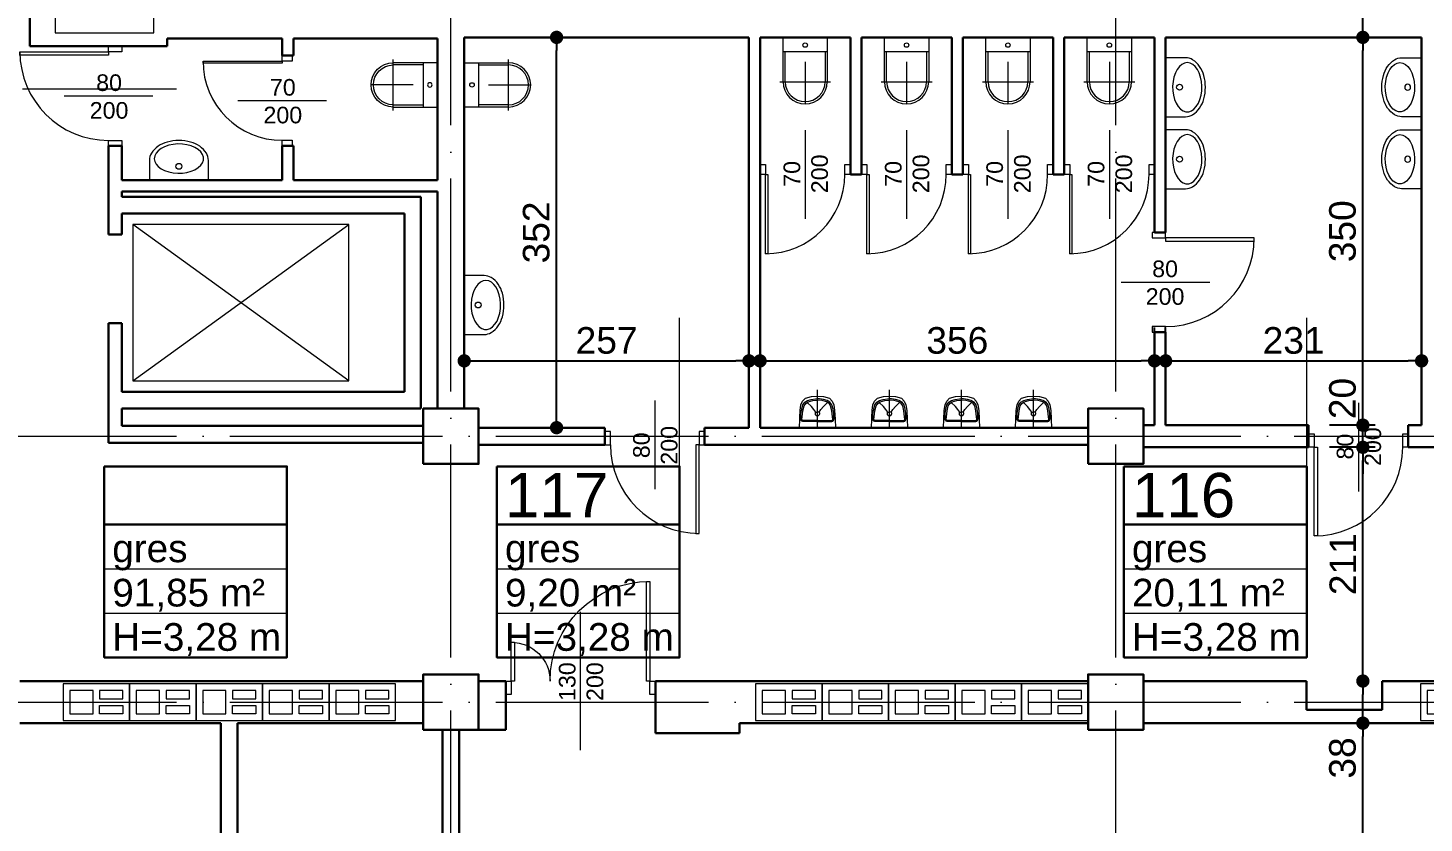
# Model space of a CAD drawing. Header units: millimetres. Extents: x 54 to 8480, y -22812 to 17434.
# Drawn here: x 2451 to 3711, y -7670 to -6953 of the extents above; entities that cross this region are included whole.
import ezdxf

# ---------------------------------------------------------------- set-up
doc = ezdxf.new("R2010")
doc.units = ezdxf.units.MM
doc.linetypes.add('ACAD_ISO04W100', pattern=[30, 24, -3, 0, -3])
doc.linetypes.add('HIDDEN', pattern=[9.525, 6.35, -3.175])
for name, color, linetype, lineweight in [('000_armatura', 7, 'Continuous', 0), ('osie', 132, 'ACAD_ISO04W100', 0), ('STOLARKA', 97, 'Continuous', 0), ('tabelki', 151, 'Continuous', 0), ('wymiary', 150, 'Continuous', 0)]:
    doc.layers.add(name, color=color, linetype=linetype, lineweight=lineweight)
doc.layers.add('TABELKI PO UWAGACH', color=5, linetype='Continuous')
doc.styles.get("Standard").update_dxf_attribs({"font": 'arial.ttf'})
doc.dimstyles.new('ISO-25', dxfattribs={"dimtxt": 24, "dimasz": 12, "dimexe": 30, "dimexo": 30, "dimgap": 6, "dimtad": 1, "dimdec": 0, "dimtxsty": 'Standard', "dimblk": 'DOT', "dimcen": 2.5, "dimadec": 0, "dimazin": 0, "dimtfac": 1, "dimtdec": 0, "dimtmove": 0, "dimatfit": 3, "dimldrblk": 'DOT', "dimfxl": 1, "dimarcsym": 0})

# ---------------------------------------------------------------- blocks, each defined once
blk = doc.blocks.new('A$C13771EA7')
at = {"color": 132, "linetype": 'ACAD_ISO04W100', "lineweight": 0, "ltscale": 8}
for p, q in [((1231, -2874), (1231, 166)), ((1831, -2874), (1831, 166)), ((-169, -1714), (3231, -1714)), ((-169, -1954), (4311, -1954))]:
    blk.add_line(p, q, dxfattribs=at)
blk = doc.blocks.new('A$C4A7D7A23')
at = {"layer": 'STOLARKA', "lineweight": 0}
blk.add_line((-67.5, 62.5), (-67.5, -62.5), dxfattribs=at)
for points in [[(-130, 12), (-135, 12), (-135, 0), (-130, 0)], [(-127, 0), (-130, 0), (-130, -35), (-127, -35)], [(-5, 0), (-8, 0), (-8, -90), (-5, -90)], [(0, 12), (-5, 12), (-5, 0), (0, 0)]]:
    blk.add_lwpolyline(points, close=True, dxfattribs=at)
for centre, radius, start, end in [((-130, 0), 35, 270, 0), ((-5, 0), 90, 180, 270)]:
    blk.add_arc(centre, radius, start, end, dxfattribs=at)
blk = doc.blocks.new('A$C20DA20AD')
at = {"layer": 'STOLARKA', "lineweight": 0}
blk.add_line((45, -40), (45, 40), dxfattribs=at)
for points in [[(5, 0), (8, 0), (8, 80), (5, 80)], [(0, -12), (5, -12), (5, 0), (0, 0)], [(85, -12), (90, -12), (90, 0), (85, 0)]]:
    blk.add_lwpolyline(points, close=True, dxfattribs=at)
blk.add_arc((5, 0), 80, 0, 90, dxfattribs=at)
at = {"layer": 'STOLARKA', "lineweight": 0, "insert": (25.4, -37.7), "char_height": 15, "width": 74.399, "attachment_point": 1, "rotation": 90}
blk.add_mtext('\\pxqc;80\\P200', dxfattribs=at)
blk = doc.blocks.new('A$C1D836454')
at = {"color": 82, "lineweight": 0}
for points in [[(0, -16.5), (60, -16.5), (60, 16.5), (0, 16.5)], [(6, -10.5), (27, -10.5), (27, 10.5), (6, 10.5)], [(33, 3), (54, 3), (54, 10.5), (33, 10.5)], [(33, -3), (54, -3), (54, -10.5), (33, -10.5)]]:
    blk.add_lwpolyline(points, close=True, dxfattribs=at)
blk = doc.blocks.new('_Dot')
at = {"color": 0, "linetype": 'ByBlock', "lineweight": -2}
blk.add_line((-0.5, 0), (-1, 0), dxfattribs=at)
at = {"color": 0, "linetype": 'ByBlock', "lineweight": 0, "const_width": 0.5}
blk.add_lwpolyline([(-0.25, 0, 1), (0.25, 0, 1)], format="xyb", close=True, dxfattribs=at)
blk = doc.blocks.new('*D528')
at = {"layer": 'Defpoints', "color": 0, "linetype": 'Continuous', "lineweight": 0}
for p in [(3655.6, -7580.3), (3675.6, -7580.3), (3675.6, -8275.3)]:
    blk.add_point(p, dxfattribs=at)
at = {"layer": 'wymiary', "color": 0, "linetype": 'Continuous', "lineweight": -2}
for p, q in [((3645.6, -7580.3), (3625.6, -7580.3)), ((3655.6, -8263.3), (3655.6, -7592.3)), ((3645.6, -8275.3), (3625.6, -8275.3))]:
    blk.add_line(p, q, dxfattribs=at)
at = {"layer": 'wymiary', "color": 0, "linetype": 'Continuous', "lineweight": -2, "xscale": 12, "yscale": 12, "zscale": 12}
for p, rotation in [((3655.6, -7580.3), 90), ((3655.6, -8275.3), 270)]:
    blk.add_blockref('_Dot', p, dxfattribs=dict(at, rotation=rotation))
at = {"layer": 'wymiary', "color": 0, "linetype": 'Continuous', "lineweight": 0, "insert": (3637.3, -7927.8), "char_height": 24, "attachment_point": 5, "rotation": 90}
blk.add_mtext('695', dxfattribs=at)
blk = doc.blocks.new('*D527')
at = {"layer": 'Defpoints', "color": 0, "linetype": 'Continuous', "lineweight": 0}
for p in [(3655.6, -7542.3), (3655.6, -7542.3), (3675.6, -7580.3)]:
    blk.add_point(p, dxfattribs=at)
at = {"layer": 'wymiary', "color": 0, "linetype": 'Continuous', "lineweight": -2}
for p, q in [((3655.6, -7568.3), (3655.6, -7554.3)), ((3645.6, -7580.3), (3625.6, -7580.3))]:
    blk.add_line(p, q, dxfattribs=at)
at = {"layer": 'wymiary', "color": 0, "linetype": 'Continuous', "lineweight": -2, "xscale": 12, "yscale": 12, "zscale": 12}
for p, rotation in [((3655.6, -7542.3), 90), ((3655.6, -7580.3), 270)]:
    blk.add_blockref('_Dot', p, dxfattribs=dict(at, rotation=rotation))
at = {"layer": 'wymiary', "color": 0, "linetype": 'Continuous', "lineweight": 0, "insert": (3637.3, -7611.7), "char_height": 24, "attachment_point": 5, "rotation": 90}
blk.add_mtext('38', dxfattribs=at)
blk = doc.blocks.new('*D529')
at = {"layer": 'Defpoints', "color": 0, "linetype": 'Continuous', "lineweight": 0}
for p in [(3655.6, -7331.3), (3696.6, -7331.3), (3655.6, -7542.3)]:
    blk.add_point(p, dxfattribs=at)
at = {"layer": 'wymiary', "color": 0, "linetype": 'Continuous', "lineweight": -2}
for p, q in [((3666.6, -7331.3), (3625.6, -7331.3)), ((3655.6, -7530.3), (3655.6, -7343.3))]:
    blk.add_line(p, q, dxfattribs=at)
at = {"layer": 'wymiary', "color": 0, "linetype": 'Continuous', "lineweight": -2, "xscale": 12, "yscale": 12, "zscale": 12}
for p, rotation in [((3655.6, -7331.3), 90), ((3655.6, -7542.3), 270)]:
    blk.add_blockref('_Dot', p, dxfattribs=dict(at, rotation=rotation))
at = {"layer": 'wymiary', "color": 0, "linetype": 'Continuous', "lineweight": 0, "insert": (3637.5, -7436.8), "char_height": 24, "attachment_point": 5, "rotation": 90}
blk.add_mtext('211', dxfattribs=at)
blk = doc.blocks.new('*D530')
at = {"layer": 'Defpoints', "color": 0, "linetype": 'Continuous', "lineweight": 0}
for p in [(3655.6, -7311.3), (3696.6, -7311.3), (3696.6, -7331.3)]:
    blk.add_point(p, dxfattribs=at)
at = {"layer": 'wymiary', "color": 0, "linetype": 'Continuous', "lineweight": -2}
for p, q in [((3655.6, -7299.3), (3655.6, -7287.3)), ((3666.6, -7311.3), (3625.6, -7311.3)), ((3655.6, -7331.3), (3655.6, -7311.3)), ((3666.6, -7331.3), (3625.6, -7331.3)), ((3655.6, -7343.3), (3655.6, -7355.3))]:
    blk.add_line(p, q, dxfattribs=at)
at = {"layer": 'wymiary', "color": 0, "linetype": 'Continuous', "lineweight": -2, "xscale": 12, "yscale": 12, "zscale": 12}
for p, rotation in [((3655.6, -7311.3), 270), ((3655.6, -7331.3), 90)]:
    blk.add_blockref('_Dot', p, dxfattribs=dict(at, rotation=rotation))
at = {"layer": 'wymiary', "color": 0, "linetype": 'Continuous', "lineweight": 0, "insert": (3637.3, -7287.3), "char_height": 24, "attachment_point": 5, "rotation": 90}
blk.add_mtext('20', dxfattribs=at)
blk = doc.blocks.new('*D531')
at = {"layer": 'Defpoints', "color": 0, "linetype": 'Continuous', "lineweight": 0}
for p in [(3655.6, -6961.3), (3708.6, -6961.3), (3696.6, -7311.3)]:
    blk.add_point(p, dxfattribs=at)
at = {"layer": 'wymiary', "color": 0, "linetype": 'Continuous', "lineweight": -2}
for p, q in [((3678.6, -6961.3), (3625.6, -6961.3)), ((3655.6, -7299.3), (3655.6, -6973.3)), ((3666.6, -7311.3), (3625.6, -7311.3))]:
    blk.add_line(p, q, dxfattribs=at)
at = {"layer": 'wymiary', "color": 0, "linetype": 'Continuous', "lineweight": -2, "xscale": 12, "yscale": 12, "zscale": 12}
for p, rotation in [((3655.6, -6961.3), 90), ((3655.6, -7311.3), 270)]:
    blk.add_blockref('_Dot', p, dxfattribs=dict(at, rotation=rotation))
at = {"layer": 'wymiary', "color": 0, "linetype": 'Continuous', "lineweight": 0, "insert": (3637.3, -7136.3), "char_height": 24, "attachment_point": 5, "rotation": 90}
blk.add_mtext('350', dxfattribs=at)
blk = doc.blocks.new('*D532')
at = {"layer": 'Defpoints', "color": 0, "linetype": 'Continuous', "lineweight": 0}
for p in [(3655.6, -6878.8), (3708.6, -6878.8), (3708.6, -6961.3)]:
    blk.add_point(p, dxfattribs=at)
at = {"layer": 'wymiary', "color": 0, "linetype": 'Continuous', "lineweight": -2}
for p, q in [((3678.6, -6878.8), (3625.6, -6878.8)), ((3655.6, -6949.3), (3655.6, -6890.8)), ((3678.6, -6961.3), (3625.6, -6961.3))]:
    blk.add_line(p, q, dxfattribs=at)
at = {"layer": 'wymiary', "color": 0, "linetype": 'Continuous', "lineweight": -2, "xscale": 12, "yscale": 12, "zscale": 12}
for p, rotation in [((3655.6, -6878.8), 90), ((3655.6, -6961.3), 270)]:
    blk.add_blockref('_Dot', p, dxfattribs=dict(at, rotation=rotation))
at = {"layer": 'wymiary', "color": 0, "linetype": 'Continuous', "lineweight": 0, "insert": (3637.3, -6920), "char_height": 24, "attachment_point": 5, "rotation": 90}
blk.add_mtext('83', dxfattribs=at)
blk = doc.blocks.new('*D816')
at = {"layer": 'Defpoints', "color": 0, "linetype": 'Continuous', "lineweight": 0}
for p in [(2857.6, -6961.3), (2928, -6961.3), (2857.6, -7313.6)]:
    blk.add_point(p, dxfattribs=at)
at = {"layer": 'wymiary', "color": 0, "linetype": 'Continuous', "lineweight": -2}
for p, q in [((2887.6, -6961.3), (2958, -6961.3)), ((2928, -7301.6), (2928, -6973.3)), ((2887.6, -7313.6), (2958, -7313.6))]:
    blk.add_line(p, q, dxfattribs=at)
at = {"layer": 'wymiary', "color": 0, "linetype": 'Continuous', "lineweight": -2, "xscale": 12, "yscale": 12, "zscale": 12}
for p, rotation in [((2928, -6961.3), 90), ((2928, -7313.6), 270)]:
    blk.add_blockref('_Dot', p, dxfattribs=dict(at, rotation=rotation))
at = {"layer": 'wymiary', "color": 0, "linetype": 'Continuous', "lineweight": 0, "insert": (2909.7, -7137.4), "char_height": 24, "attachment_point": 5, "rotation": 90}
blk.add_mtext('352', dxfattribs=at)
blk = doc.blocks.new('*D819')
at = {"layer": 'Defpoints', "color": 0, "linetype": 'Continuous', "lineweight": 0}
for p in [(3101.6, -7253.3), (2844.6, -7296.3), (3101.6, -7296.3)]:
    blk.add_point(p, dxfattribs=at)
at = {"layer": 'wymiary', "color": 0, "linetype": 'Continuous', "lineweight": -2}
for p, q in [((2844.6, -7266.3), (2844.6, -7223.3)), ((3101.6, -7266.3), (3101.6, -7223.3)), ((2856.6, -7253.3), (3089.6, -7253.3))]:
    blk.add_line(p, q, dxfattribs=at)
at = {"layer": 'wymiary', "color": 0, "linetype": 'Continuous', "lineweight": -2, "xscale": 12, "yscale": 12, "zscale": 12, "rotation": 180}
blk.add_blockref('_Dot', (2844.6, -7253.3), dxfattribs=at)
at = {"layer": 'wymiary', "color": 0, "linetype": 'Continuous', "lineweight": -2, "xscale": 12, "yscale": 12, "zscale": 12}
blk.add_blockref('_Dot', (3101.6, -7253.3), dxfattribs=at)
at = {"layer": 'wymiary', "color": 0, "linetype": 'Continuous', "lineweight": 0, "insert": (2973.1, -7235), "char_height": 24, "attachment_point": 5}
blk.add_mtext('257', dxfattribs=at)
blk = doc.blocks.new('*D820')
at = {"layer": 'Defpoints', "color": 0, "linetype": 'Continuous', "lineweight": 0}
for p in [(3467.6, -7253.3), (3111.6, -7313.6), (3467.6, -7311.3)]:
    blk.add_point(p, dxfattribs=at)
at = {"layer": 'wymiary', "color": 0, "linetype": 'Continuous', "lineweight": -2}
for p, q in [((3111.6, -7283.6), (3111.6, -7223.3)), ((3467.6, -7281.3), (3467.6, -7223.3)), ((3123.6, -7253.3), (3455.6, -7253.3))]:
    blk.add_line(p, q, dxfattribs=at)
at = {"layer": 'wymiary', "color": 0, "linetype": 'Continuous', "lineweight": -2, "xscale": 12, "yscale": 12, "zscale": 12, "rotation": 180}
blk.add_blockref('_Dot', (3111.6, -7253.3), dxfattribs=at)
at = {"layer": 'wymiary', "color": 0, "linetype": 'Continuous', "lineweight": -2, "xscale": 12, "yscale": 12, "zscale": 12}
blk.add_blockref('_Dot', (3467.6, -7253.3), dxfattribs=at)
at = {"layer": 'wymiary', "color": 0, "linetype": 'Continuous', "lineweight": 0, "insert": (3289.6, -7235), "char_height": 24, "attachment_point": 5}
blk.add_mtext('356', dxfattribs=at)
blk = doc.blocks.new('*D821')
at = {"layer": 'Defpoints', "color": 0, "linetype": 'Continuous', "lineweight": 0}
for p in [(3708.6, -7253.3), (3477.6, -7311.3), (3708.6, -7311.3)]:
    blk.add_point(p, dxfattribs=at)
at = {"layer": 'wymiary', "color": 0, "linetype": 'Continuous', "lineweight": -2}
for p, q in [((3477.6, -7281.3), (3477.6, -7223.3)), ((3708.6, -7281.3), (3708.6, -7223.3)), ((3489.6, -7253.3), (3696.6, -7253.3))]:
    blk.add_line(p, q, dxfattribs=at)
at = {"layer": 'wymiary', "color": 0, "linetype": 'Continuous', "lineweight": -2, "xscale": 12, "yscale": 12, "zscale": 12, "rotation": 180}
blk.add_blockref('_Dot', (3477.6, -7253.3), dxfattribs=at)
at = {"layer": 'wymiary', "color": 0, "linetype": 'Continuous', "lineweight": -2, "xscale": 12, "yscale": 12, "zscale": 12}
blk.add_blockref('_Dot', (3708.6, -7253.3), dxfattribs=at)
at = {"layer": 'wymiary', "color": 0, "linetype": 'Continuous', "lineweight": 0, "insert": (3593.1, -7235), "char_height": 24, "attachment_point": 5}
blk.add_mtext('231', dxfattribs=at)
blk = doc.blocks.new('wc_1')
for p, q in [((20, 22), (20, 60)), ((43, 40), (-3, 40))]:
    blk.add_line(p, q)
for points in [[(40, 40), (40, 0), (0, 0), (0, 40)], [(2, 13), (2, 40)], [(38, 40), (38, 13)]]:
    blk.add_lwpolyline(points)
blk.add_lwpolyline([(0, 0), (0, 13), (40, 13), (40, 0)], close=True)
blk.add_circle((20, 7), 2)
for radius in [20, 18]:
    blk.add_arc((20, 40), radius, 0, 180)
blk = doc.blocks.new('A$C4F134952')
for p, q in [((0, 26.6), (-18, 26.6)), ((0, -26.6), (0, 26.6)), ((-18, -26.6), (0, -26.6))]:
    blk.add_line(p, q)
blk.add_lwpolyline([(-18, 26.6, 0.138474), (-24.4, 24.8, 0.107069), (-30.7, 18.8, 0.080452), (-34.5, 10.6, 0.068264), (-35.9, 0, 0.068264), (-34.5, -10.6, 0.080452), (-30.7, -18.8, 0.107069), (-24.4, -24.8, 0.138474), (-18, -26.6, 0.138474)], format="xyb")
at = {"flags": 128}
blk.add_lwpolyline([(-19.5, -22.2), (-17, -21.8), (-14.6, -20.6), (-12.4, -18.6), (-10.4, -16), (-8.8, -12.9), (-7.5, -9.2), (-6.7, -5.2), (-6.3, -1), (-6.4, 3.2), (-7, 7.3), (-8.1, 11.1), (-9.5, 14.5), (-11.4, 17.4), (-13.5, 19.7), (-15.8, 21.3), (-18.3, 22.1), (-20.8, 22.1), (-23.3, 21.3), (-25.6, 19.7), (-27.7, 17.4), (-29.6, 14.5), (-31, 11.1), (-32.1, 7.3), (-32.7, 3.2), (-32.8, -1), (-32.4, -5.2), (-31.6, -9.2), (-30.3, -12.9), (-28.7, -16), (-26.7, -18.6), (-24.5, -20.6), (-22.1, -21.8)], close=True, dxfattribs=at)
blk.add_circle((-12.6, 0), 2.66)
blk = doc.blocks.new('A$C098B3351')
at = {"linetype": 'HIDDEN'}
blk.add_line((0.163, 0.285), (0.163, -0.056), dxfattribs=at)
for p, q in [((0.009, 0.189), (0.005, 0.162)), ((0.014, 0.211), (0.009, 0.189)), ((0.018, 0.221), (0.014, 0.211)), ((0.014, 0.211), (0.014, 0.188)), ((0.014, 0.188), (0.014, 0.157)), ((0.014, 0.157), (0.021, 0.118)), ((0.023, 0.227), (0.018, 0.221)), ((0.032, 0.23), (0.023, 0.227)), ((0.026, 0.217), (0.023, 0.207)), ((0.023, 0.207), (0.026, 0.187)), ((0.032, 0.221), (0.026, 0.217)), ((0.026, 0.187), (0.032, 0.134)), ((0.163, 0.23), (0.032, 0.23)), ((0.163, 0.221), (0.032, 0.221)), ((0.032, 0.134), (0.043, 0.089)), ((0.147, 0.144), (0.131, 0.12)), ((0.147, 0.144), (0.163, 0.144)), ((0.163, 0.23), (0.293, 0.23)), ((0.163, 0.221), (0.293, 0.221)), ((0.178, 0.144), (0.163, 0.144)), ((0.178, 0.144), (0.194, 0.12)), ((0.293, 0.134), (0.282, 0.089)), ((0.293, 0.23), (0.302, 0.227)), ((0.293, 0.221), (0.299, 0.217)), ((0.299, 0.187), (0.293, 0.134)), ((0.299, 0.217), (0.302, 0.207)), ((0.302, 0.207), (0.299, 0.187)), ((0.302, 0.227), (0.307, 0.221)), ((0.311, 0.157), (0.304, 0.118)), ((0.307, 0.221), (0.311, 0.211)), ((0.311, 0.211), (0.311, 0.188)), ((0.311, 0.211), (0.316, 0.189)), ((0.311, 0.188), (0.311, 0.157)), ((0.316, 0.189), (0.32, 0.162)), ((0.021, 0.118), (0.031, 0.078)), ((0.031, 0.078), (0.049, 0.055)), ((0.043, 0.089), (0.057, 0.068)), ((0.049, 0.055), (0.074, 0.04)), ((0.057, 0.068), (0.079, 0.053)), ((0.108, 0.093), (0.071, 0.059)), ((0.074, 0.04), (0.107, 0.03)), ((0.079, 0.053), (0.12, 0.04)), ((0.107, 0.03), (0.144, 0.025)), ((0.131, 0.12), (0.109, 0.094)), ((0.12, 0.04), (0.163, 0.038)), ((0.144, 0.025), (0.163, 0.024)), ((0.205, 0.04), (0.163, 0.038)), ((0.181, 0.025), (0.163, 0.024)), ((0.218, 0.03), (0.181, 0.025)), ((0.194, 0.12), (0.216, 0.094)), ((0.246, 0.053), (0.205, 0.04)), ((0.217, 0.093), (0.254, 0.059)), ((0.251, 0.04), (0.218, 0.03)), ((0.268, 0.068), (0.246, 0.053)), ((0.276, 0.055), (0.251, 0.04)), ((0.282, 0.089), (0.268, 0.068)), ((0.294, 0.078), (0.276, 0.055)), ((0.304, 0.118), (0.294, 0.078))]:
    blk.add_line(p, q)
blk.add_lwpolyline([(0, 0.285), (0.325, 0.285), (0.322, 0.207), (0.318, 0.129), (0.311, 0.079), (0.296, 0.045), (0.271, 0.02), (0.217, 0.003), (0.163, 0), (0.108, 0.003), (0.054, 0.02), (0.029, 0.045), (0.014, 0.079), (0.007, 0.129), (0.003, 0.207)], close=True)
for start, end in [(90, 222.641), (317.359, 90), (317.359, 90)]:
    blk.add_arc((0.163, 0.158), 0.0214, start, end)

msp = doc.modelspace()

# ---------------------------------------------------------------- linework, layer by layer
at = {"lineweight": 30}
for p, q in [((2452.6, -6593.6), (2452.6, -6969.3)), ((2576.6, -6962.3), (2680.4, -6962.3)), ((2576.6, -6969.3), (2576.6, -6962.3)), ((2680.4, -6977.7), (2680.4, -6962.3)), ((2690.4, -6977.7), (2690.4, -6962.3)), ((2690.4, -6962.3), (2820.6, -6962.3)), ((2820.6, -6962.3), (2820.6, -7090.3)), ((2844.6, -6961.3), (2844.6, -7296.3)), ((2844.6, -6961.3), (3101.6, -6961.3)), ((3101.6, -7313.6), (3101.6, -6961.3)), ((3111.6, -7313.6), (3111.6, -6961.3)), ((3111.6, -6961.3), (3193.1, -6961.3)), ((3193.1, -7085.1), (3193.1, -6961.3)), ((3203.1, -6961.3), (3284.6, -6961.3)), ((3203.1, -7085.1), (3203.1, -6961.3)), ((3284.6, -7085.1), (3284.6, -6961.3)), ((3294.6, -6961.3), (3376.1, -6961.3)), ((3294.6, -7085.1), (3294.6, -6961.3)), ((3376.1, -7085.1), (3376.1, -6961.3)), ((3386.1, -6961.3), (3467.6, -6961.3)), ((3386.1, -7085.1), (3386.1, -6961.3)), ((3467.6, -7137.3), (3467.6, -6961.3)), ((3477.6, -6961.3), (3708.6, -6961.3)), ((3477.6, -7137.3), (3477.6, -6961.3)), ((3708.6, -6961.3), (3708.6, -7311.3)), ((2452.6, -6969.3), (2523.6, -6969.3)), ((2523.6, -6969.3), (2523.6, -6969.3)), ((2523.6, -6969.3), (2535.6, -6969.3)), ((2535.6, -6969.3), (2535.6, -6969.3)), ((2535.6, -6969.3), (2576.6, -6969.3)), ((2680.4, -6977.7), (2690.4, -6977.7)), ((2523.6, -7059.3), (2523.6, -7139.3)), ((2523.6, -7059.3), (2535.6, -7059.3)), ((2535.6, -7059.3), (2535.6, -7090.3)), ((2680.4, -7090.3), (2680.4, -7059.2)), ((2680.4, -7059.2), (2690.4, -7059.2)), ((2690.4, -7090.3), (2690.4, -7059.2)), ((2680.4, -7090.3), (2535.6, -7090.3)), ((2820.6, -7090.3), (2690.4, -7090.3)), ((3193.1, -7085.1), (3203.1, -7085.1)), ((3284.6, -7085.1), (3294.6, -7085.1)), ((3376.1, -7085.1), (3386.1, -7085.1)), ((2820.6, -7100.3), (2535.6, -7100.3)), ((2535.6, -7105.3), (2535.6, -7100.3)), ((2805.6, -7105.3), (2535.6, -7105.3)), ((2805.6, -7105.3), (2805.6, -7296.3)), ((2820.6, -7100.3), (2820.6, -7296.3)), ((2535.6, -7120.3), (2535.6, -7139.3)), ((2790.6, -7120.3), (2535.6, -7120.3)), ((2790.6, -7120.3), (2790.6, -7281.3)), ((2523.6, -7139.3), (2535.6, -7139.3)), ((3467.6, -7137.3), (3477.6, -7137.3)), ((2523.6, -7219.3), (2523.6, -7327.3)), ((2523.6, -7219.3), (2535.6, -7219.3)), ((2535.6, -7219.3), (2535.6, -7281.3)), ((3467.6, -7311.3), (3467.6, -7227.3)), ((3467.6, -7227.3), (3477.6, -7227.3)), ((3477.6, -7311.3), (3477.6, -7227.3)), ((2790.6, -7281.3), (2535.6, -7281.3)), ((2805.6, -7296.3), (2535.6, -7296.3)), ((2535.6, -7296.3), (2535.6, -7311.9)), ((2807.6, -7311.9), (2535.6, -7311.9)), ((2857.6, -7313.6), (2971.6, -7313.6)), ((2971.6, -7329), (2971.6, -7313.6)), ((3061.6, -7313.6), (3101.6, -7313.6)), ((3061.6, -7329), (3061.6, -7313.6)), ((3111.6, -7313.6), (3407.6, -7313.6)), ((3457.6, -7311.3), (3467.6, -7311.3)), ((3477.6, -7311.3), (3606.6, -7311.3)), ((3606.6, -7331.3), (3606.6, -7311.3)), ((3696.6, -7311.3), (3708.6, -7311.3)), ((3696.6, -7331.3), (3696.6, -7311.3)), ((2807.6, -7327.3), (2523.6, -7327.3)), ((2857.6, -7329), (2971.6, -7329)), ((3061.6, -7329), (3407.6, -7329)), ((3457.6, -7331.3), (3606.6, -7331.3)), ((3696.6, -7331.3), (4007.6, -7331.3)), ((2807.6, -7542.3), (2443.6, -7542.3)), ((2857.6, -7542.3), (2882.1, -7542.3)), ((2882.1, -7542.3), (2882.1, -7586.3)), ((3017.1, -7542.3), (3017.1, -7589.3)), ((3017.1, -7542.3), (3407.6, -7542.3)), ((3604.6, -7542.3), (3457.6, -7542.3)), ((4007.6, -7542.3), (3673, -7542.3)), ((3673, -7568.3), (3604.6, -7568.3)), ((2625.1, -7580.3), (2443.6, -7580.3)), ((2625.1, -7580.3), (2625.1, -8093.3)), ((2807.6, -7580.3), (2640.1, -7580.3)), ((2640.1, -7580.3), (2640.1, -8093.3)), ((3093.1, -7580.3), (3407.6, -7580.3)), ((3093.1, -7580.3), (3093.1, -7589.3)), ((4007.6, -7580.3), (3457.6, -7580.3)), ((2825.1, -7586.3), (2825.1, -8097.3)), ((2840.1, -7586.3), (2840.1, -8097.3)), ((2857.6, -7586.3), (2882.1, -7586.3)), ((3017.1, -7589.3), (3093.1, -7589.3))]:
    msp.add_line(p, q, dxfattribs=at)
at = {"lineweight": 0}
for p, q in [((2545.6, -7271.3), (2740.6, -7130.3)), ((2740.6, -7271.3), (2545.6, -7130.3))]:
    msp.add_line(p, q, dxfattribs=at)
at = {"color": 7, "lineweight": 30}
for p, q in [((3604.6, -7542.3), (3604.6, -7568.3)), ((3673, -7542.3), (3673, -7568.3))]:
    msp.add_line(p, q, dxfattribs=at)
at = {"color": 82, "lineweight": 0}
msp.add_lwpolyline([(2475.6, -6957.3), (2564.6, -6957.3), (2564.6, -6906.3), (2475.6, -6906.3)], close=True, dxfattribs=at)
at = {"lineweight": 0}
msp.add_lwpolyline([(2545.6, -7271.3), (2740.6, -7271.3), (2740.6, -7130.3), (2545.6, -7130.3)], close=True, dxfattribs=at)
at = {"lineweight": 30}
for points in [[(2807.6, -7346.3), (2857.6, -7346.3), (2857.6, -7296.3), (2807.6, -7296.3)], [(3407.6, -7346.3), (3457.6, -7346.3), (3457.6, -7296.3), (3407.6, -7296.3)], [(2807.6, -7586.3), (2857.6, -7586.3), (2857.6, -7536.3), (2807.6, -7536.3)], [(3407.6, -7586.3), (3457.6, -7586.3), (3457.6, -7536.3), (3407.6, -7536.3)]]:
    msp.add_lwpolyline(points, close=True, dxfattribs=at)
at = {"layer": 'STOLARKA', "lineweight": 0}
for p, q in [((2563.6, -7014.3), (2483.6, -7014.3)), ((2720.4, -7018.5), (2640.4, -7018.5)), ((3152.3, -7045.1), (3152.3, -7125.1)), ((3243.8, -7045.1), (3243.8, -7125.1)), ((3335.3, -7045.1), (3335.3, -7125.1)), ((3426.8, -7045.1), (3426.8, -7125.1)), ((3016.6, -7289), (3016.6, -7369)), ((3651.6, -7291.3), (3651.6, -7371.3))]:
    msp.add_line(p, q, dxfattribs=at)
for points in [[(2523.6, -6974.3), (2523.6, -6977.3), (2443.6, -6977.3), (2443.6, -6974.3)], [(2535.6, -6969.3), (2535.6, -6974.3), (2523.6, -6974.3), (2523.6, -6969.3)], [(2689.4, -6977.7), (2689.4, -6982.7), (2680.4, -6982.7), (2680.4, -6977.7)], [(2680.4, -6982.7), (2680.4, -6984.7), (2608.9, -6984.7), (2608.9, -6982.7)], [(2535.6, -7054.3), (2535.6, -7059.3), (2523.6, -7059.3), (2523.6, -7054.3)], [(2689.4, -7054.2), (2689.4, -7059.2), (2680.4, -7059.2), (2680.4, -7054.2)], [(3111.6, -7076.1), (3116.6, -7076.1), (3116.6, -7085.1), (3111.6, -7085.1)], [(3188.1, -7076.1), (3193.1, -7076.1), (3193.1, -7085.1), (3188.1, -7085.1)], [(3203.1, -7076.1), (3208.1, -7076.1), (3208.1, -7085.1), (3203.1, -7085.1)], [(3279.6, -7076.1), (3284.6, -7076.1), (3284.6, -7085.1), (3279.6, -7085.1)], [(3294.6, -7076.1), (3299.6, -7076.1), (3299.6, -7085.1), (3294.6, -7085.1)], [(3371.1, -7076.1), (3376.1, -7076.1), (3376.1, -7085.1), (3371.1, -7085.1)], [(3386.1, -7076.1), (3391.1, -7076.1), (3391.1, -7085.1), (3386.1, -7085.1)], [(3462.6, -7076.1), (3467.6, -7076.1), (3467.6, -7085.1), (3462.6, -7085.1)], [(3116.6, -7085.1), (3118.6, -7085.1), (3118.6, -7156.6), (3116.6, -7156.6)], [(3208.1, -7085.1), (3210.1, -7085.1), (3210.1, -7156.6), (3208.1, -7156.6)], [(3299.6, -7085.1), (3301.6, -7085.1), (3301.6, -7156.6), (3299.6, -7156.6)], [(3391.1, -7085.1), (3393.1, -7085.1), (3393.1, -7156.6), (3391.1, -7156.6)], [(2976.6, -7317), (2971.6, -7317), (2971.6, -7329), (2976.6, -7329)], [(3061.6, -7317), (3056.6, -7317), (3056.6, -7329), (3061.6, -7329)], [(3606.6, -7319.3), (3611.6, -7319.3), (3611.6, -7331.3), (3606.6, -7331.3)], [(3691.6, -7319.3), (3696.6, -7319.3), (3696.6, -7331.3), (3691.6, -7331.3)], [(3056.6, -7329), (3053.6, -7329), (3053.6, -7409), (3056.6, -7409)], [(3611.6, -7331.3), (3614.6, -7331.3), (3614.6, -7411.3), (3611.6, -7411.3)]]:
    msp.add_lwpolyline(points, close=True, dxfattribs=at)
for centre, radius, start, end in [((2523.6, -6974.3), 80, 180, 270), ((2680.4, -6982.7), 71.5, 180, 270), ((3116.6, -7085.1), 71.5, 270, 0), ((3208.1, -7085.1), 71.5, 270, 0), ((3299.6, -7085.1), 71.5, 270, 0), ((3391.1, -7085.1), 71.5, 270, 0), ((3056.6, -7329), 80, 180, 270), ((3611.6, -7331.3), 80, 270, 0)]:
    msp.add_arc(centre, radius, start, end, dxfattribs=at)
at = {"layer": 'TABELKI PO UWAGACH', "color": 30, "linetype": 'Continuous', "lineweight": 0}
for p, q in [((2584.9, -7008), (2446.1, -7008)), ((3039, -7348.6), (3039, -7214.5)), ((3604.9, -7348.6), (3604.9, -7214.5)), ((2519.8, -7441), (2684.6, -7441)), ((2874.1, -7441), (3039, -7441)), ((3440, -7441), (3604.9, -7441)), ((2519.8, -7481), (2684.6, -7481)), ((2874.1, -7481), (3039, -7481)), ((3440, -7481), (3604.9, -7481))]:
    msp.add_line(p, q, dxfattribs=at)
at = {"layer": 'TABELKI PO UWAGACH', "color": 30, "linetype": 'Continuous', "lineweight": 30}
for p, q in [((2519.8, -7401), (2684.6, -7401)), ((2874.1, -7401), (3039, -7401)), ((3440, -7401), (3604.9, -7401))]:
    msp.add_line(p, q, dxfattribs=at)
for points in [[(2519.8, -7348.6), (2684.6, -7348.6), (2684.6, -7521), (2519.8, -7521)], [(2874.1, -7348.6), (3039, -7348.6), (3039, -7521), (2874.1, -7521)], [(3440, -7348.6), (3604.9, -7348.6), (3604.9, -7521), (3440, -7521)]]:
    msp.add_lwpolyline(points, close=True, dxfattribs=at)

# ---------------------------------------------------------------- block references
at = {"lineweight": 30, "xscale": -1, "rotation": 180}
msp.add_blockref('A$C4A7D7A23', (3017.1, -7542.3), dxfattribs=at)
at = {"color": 7, "lineweight": 30}
for p in [(2482.6, -7561.3), (2542.6, -7561.3), (2602.6, -7561.3), (2662.6, -7561.3), (2722.6, -7561.3), (3107.6, -7561.3), (3167.6, -7561.3), (3227.6, -7561.3), (3287.6, -7561.3), (3347.6, -7561.3), (3707.6, -7561.3)]:
    msp.add_blockref('A$C1D836454', p, dxfattribs=at)
at = {"layer": '000_armatura'}
for name, p, rotation in [('wc_1', (3172.3, -6961.3), 180), ('wc_1', (3263.8, -6961.3), 180), ('wc_1', (3355.3, -6961.3), 180), ('wc_1', (3446.8, -6961.3), 180), ('A$C4F134952', (3477.6, -7006.3), 180), ('wc_1', (2844.6, -6984.2), 270), ('A$C4F134952', (2587.1, -7090.3), 270), ('A$C4F134952', (3477.6, -7071.3), 180), ('A$C4F134952', (2844.6, -7202.9), 180)]:
    msp.add_blockref(name, p, dxfattribs=dict(at, rotation=rotation))
at = {"layer": '000_armatura', "xscale": -1}
for name, p, rotation in [('A$C4F134952', (3708.6, -7006.3), 180), ('wc_1', (2820.6, -6984.2), 90), ('A$C4F134952', (3708.6, -7071.3), 180)]:
    msp.add_blockref(name, p, dxfattribs=dict(at, rotation=rotation))
at = {"layer": '000_armatura', "xscale": 100, "yscale": 100, "zscale": 100, "rotation": 180}
for p in [(3179.6, -7285.1), (3244.6, -7285.1), (3309.6, -7285.1), (3374.6, -7285.1)]:
    msp.add_blockref('A$C098B3351', p, dxfattribs=at)
at = {"layer": 'osie', "lineweight": 30}
msp.add_blockref('A$C13771EA7', (1601.6, -5607.3), dxfattribs=at)
at = {"layer": 'STOLARKA', "lineweight": 30, "rotation": 270}
msp.add_blockref('A$C20DA20AD', (3477.6, -7137.3), dxfattribs=at)

# ---------------------------------------------------------------- texts
at = {"layer": 'STOLARKA', "lineweight": 0, "char_height": 15, "width": 74.399, "attachment_point": 3}
for s, insert in [('\\pxqc;80\\P200', (2561.3, -6994.7)), ('\\pxqc;70\\P200', (2718.1, -6998.9))]:
    msp.add_mtext(s, dxfattribs=dict(at, insert=insert))
at = {"layer": 'STOLARKA', "lineweight": 0, "char_height": 15, "width": 74.399, "rotation": 90}
for s, insert, attachment_point in [('\\pxqc;70\\P200', (3132.8, -7047.3), 3), ('\\pxqc;70\\P200', (3224.3, -7047.3), 3), ('\\pxqc;70\\P200', (3315.8, -7047.3), 3), ('\\pxqc;70\\P200', (3407.3, -7047.3), 3), ('\\pxqc;80\\P200', (2997, -7366.7), 1), ('\\pxqc;80\\P200', (3632, -7293.5), 3), ('\\pxqc;130\\P200', (2930, -7580), 1)]:
    msp.add_mtext(s, dxfattribs=dict(at, insert=insert, attachment_point=attachment_point))
at = {"layer": 'tabelki', "color": 5, "linetype": 'Continuous', "lineweight": 0, "attachment_point": 1}
for s, insert, char_height, width in [('\\pxql;117', (2881.4, -7354.5), 40, 47.056), ('\\pxql;116', (3447.2, -7354.5), 40, 47.056), ('\\pxql;gres', (2527, -7410), 25, 194.396), ('\\pxql;gres', (2881.4, -7410), 25, 194.396), ('\\pxql;gres', (3447.2, -7410), 25, 194.396), ('\\pxql;91,85 m²', (2527, -7450), 25, 160.906), ('\\pxql;9,20 m²', (2881.4, -7450), 25, 160.906), ('\\pxql;20,11 m²', (3447.2, -7450), 25, 160.906), ('\\pxql;H=3,28 m', (2527, -7490), 25, 182.523), ('\\pxql;H=3,28 m', (2881.4, -7490), 25, 182.523), ('\\pxql;H=3,28 m', (3447.2, -7490), 25, 182.523)]:
    msp.add_mtext(s, dxfattribs=dict(at, insert=insert, char_height=char_height, width=width))

# ---------------------------------------------------------------- dimensions: what is measured, and where the dimension line sits
at = {"layer": 'wymiary', "linetype": 'Continuous', "lineweight": 0}
for base, p1, p2, picture, middle in [((3655.5958524, -6878.7781943), (3708.5896651, -6961.2781943), (3708.5896651, -6878.7781943), '*D532', (3637.3339152, -6920.0281943)), ((3655.6, -6961.3), (3696.6, -7311.3), (3708.6, -6961.3), '*D531', (3637.3, -7136.3)), ((3655.6, -7331.3), (3655.6, -7542.3), (3696.6, -7331.3), '*D529', (3637.5, -7436.8))]:
    dim = msp.add_linear_dim(base=base, p1=p1, p2=p2, angle=90, dimstyle='ISO-25', override={"dimtmove": 1}, dxfattribs=at)
    dim.commit()
    dim.dimension.update_dxf_attribs({"geometry": picture, "text_midpoint": middle})
for base, p1, p2, picture, middle in [((2928, -6961.3), (2857.6, -7313.6), (2857.6, -6961.3), '*D816', (2909.7, -7137.4)), ((3655.6, -7580.3), (3675.6, -8275.3), (3675.6, -7580.3), '*D528', (3637.3, -7927.8))]:
    dim = msp.add_linear_dim(base=base, p1=p1, p2=p2, angle=90, dimstyle='ISO-25', dxfattribs=at)
    dim.commit()
    dim.dimension.update_dxf_attribs({"geometry": picture, "text_midpoint": middle})
for base, p1, p2, picture, middle in [((3101.6, -7253.3), (2844.6, -7296.3), (3101.6, -7296.3), '*D819', (2973.1, -7235)), ((3467.6, -7253.3), (3111.6, -7313.6), (3467.6, -7311.3), '*D820', (3289.6, -7235)), ((3708.6, -7253.3), (3477.6, -7311.3), (3708.6, -7311.3), '*D821', (3593.1, -7235))]:
    dim = msp.add_linear_dim(base=base, p1=p1, p2=p2, dimstyle='ISO-25', dxfattribs=at)
    dim.commit()
    dim.dimension.update_dxf_attribs({"geometry": picture, "text_midpoint": middle})
for base, p1, p2, picture, middle in [((3655.6, -7311.3), (3696.6, -7331.3), (3696.6, -7311.3), '*D530', (3655.6, -7287.3)), ((3655.6, -7542.3), (3675.6, -7580.3), (3655.6, -7542.3), '*D527', (3655.6, -7611.7))]:
    dim = msp.add_linear_dim(base=base, p1=p1, p2=p2, angle=90, dimstyle='ISO-25', override={"dimtmove": 1}, dxfattribs=at)
    dim.commit()
    dim.dimension.update_dxf_attribs({"geometry": picture, "text_midpoint": middle, "dimtype": 160})

doc.saveas('drawing.dxf')
